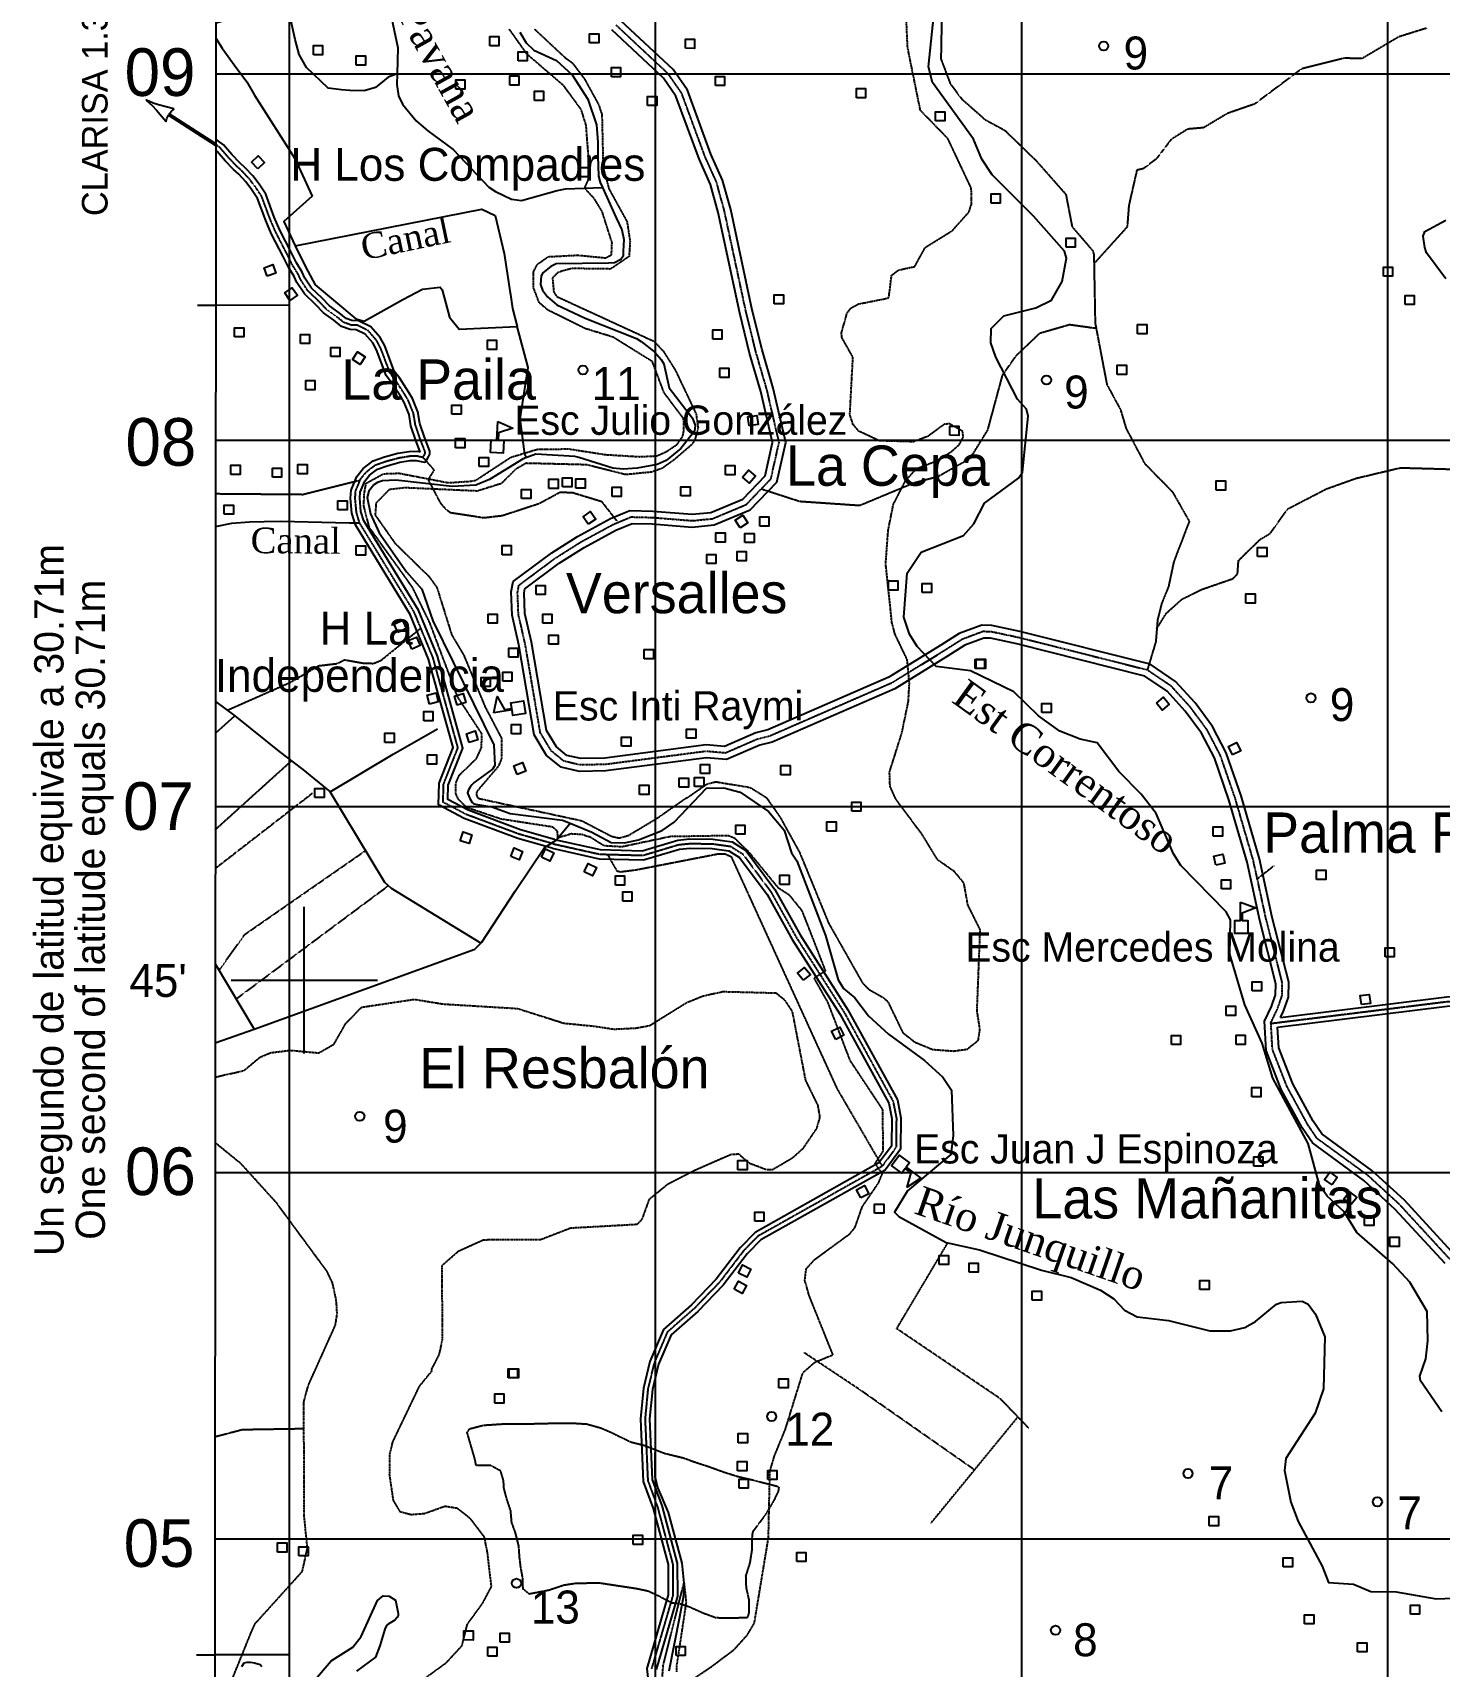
# Model space of a CAD drawing. Extents: x 638173 to 667318, y 9795622 to 9816401.
# Drawn here: x 638299 to 642141, y 9804652 to 9809113 of the extents above; entities that cross this region are included whole.
import ezdxf

# ---------------------------------------------------------------- set-up
doc = ezdxf.new("R2010")
doc.units = 0
doc.header["$MEASUREMENT"] = 0
doc.linetypes.add('DASHED', pattern=[0.75, 0.5, -0.25])
doc.linetypes.add('HIDDEN', pattern=[0.375, 0.25, -0.125])
for name, color, linetype in [('CAMINO2', 7, 'CONTINUOUS'), ('CAMINO4', 7, 'CONTINUOUS'), ('CAMINO6Y7', 7, 'CONTINUOUS'), ('CAUCECANALIZADO', 7, 'CONTINUOUS'), ('CUADRICULAUTM', 7, 'CONTINUOUS'), ('CURVASUPLEMENTAR', 7, 'CONTINUOUS'), ('EDIFICACION', 7, 'CONTINUOUS'), ('INFORMACIONMARGI', 7, 'CONTINUOUS'), ('NOMBRESPOBLADOS', 7, 'CONTINUOUS'), ('NOMBRESPROPIOS', 7, 'CONTINUOUS'), ('PANTANOINUNDACIO', 7, 'CONTINUOUS'), ('PARALELACAMINO', 7, 'CONTINUOUS'), ('PROYECCION', 7, 'CONTINUOUS'), ('PUENTE', 7, 'CONTINUOUS'), ('PUNTOALTURA', 7, 'CONTINUOUS'), ('RIOINTERMITENTE', 7, 'CONTINUOUS'), ('RIOPERENNE', 7, 'CONTINUOUS'), ('TEXTOAZUL', 7, 'CONTINUOUS'), ('VALORCUADRICULAR', 7, 'CONTINUOUS'), ('VALORGEOGRAFICO', 7, 'CONTINUOUS')]:
    doc.layers.add(name, color=color, linetype=linetype)
doc.styles.add('cotas', font='SWITZN.TTF')
doc.styles.add('escuelas', font='SWZCONLN.TTF')
doc.styles.add('marginal', font='UNVR57W.TTF')
doc.styles.add('poblados', font='SWZCONDN.TTF')
doc.styles.add('rios', font='TIMESI_0.TTF')

# ---------------------------------------------------------------- blocks, each defined once
blk = doc.blocks.new('DESVIA')
at = {"layer": 'INFORMACIONMARGI', "color": 7, "linetype": 'Continuous'}
blk.add_lwpolyline([(202.16, 3.49), (185.9, 7.39), (147.68, 19.11), (146.85, 19.12), (146.96, 18.1), (149.36, 11.75), (149.85, 9.42), (150.15, 6.9), (150.53, 1.31), (-0.62, 1.3), (-0.61, -2.71), (150.58, -2.7), (150.4, -6.92), (149.98, -11.09), (149.1, -14.21), (146.85, -20.1), (146.86, -20.87), (147.8, -20.89), (188.55, -8.04), (203.45, -4.27), (223.03, -0.96), (223.77, -0.5), (223.03, 0.07), (202.16, 3.49)], close=True, dxfattribs=at)
blk = doc.blocks.new('COTA')
at = {"layer": 'PUNTOALTURA', "color": 1, "linetype": 'Continuous'}
blk.add_circle((0, 0), 12.5, dxfattribs=at)
blk = doc.blocks.new('CASA')
at = {"layer": 'EDIFICACION', "color": 4, "linetype": 'Continuous'}
blk.add_lwpolyline([(-12.57, -13.81), (-12.57, 11.18), (12.43, 11.18), (12.43, -13.82), (-12.57, -13.81)], close=True, dxfattribs=at)
blk = doc.blocks.new('ESCUEL')
at = {"layer": 'EDIFICACION', "color": 6, "linetype": 'Continuous'}
blk.add_lwpolyline([(-0.55, 67.48), (41.45, 51.74), (3.45, 37.48), (3.45, 17.27), (18.98, 17.27), (18.98, -17.74), (-16.02, -17.73), (-16.02, 17.27), (-0.55, 17.27), (-0.55, 67.48)], close=True, dxfattribs=at)

msp = doc.modelspace()

# ---------------------------------------------------------------- linework, layer by layer
at = {"layer": 'CAMINO2', "color": 2, "linetype": 'DASHED'}
msp.add_lwpolyline([(642170.24, 9805762.64), (642032.88, 9805911.93), (641945.54, 9805992.3), (641806.66, 9806093.11), (641781.26, 9806130.99), (641724.76, 9806234.68), (641684.78, 9806336.93), (641680.93, 9806407.38), (641680.81, 9806409.6), (641698.75, 9806447.08), (641710.94, 9806482.45), (641711.77, 9806517.81), (641667.5, 9806692.74), (641643.7, 9806801.71), (641632.69, 9806852.14), (641582.79, 9807023.34), (641542.7, 9807139.22), (641506.36, 9807209.07), (641460.38, 9807271.23), (641408.73, 9807328.03), (641343.73, 9807371.74), (641342.92, 9807371.94), (640990.58, 9807460.86), (640916.36, 9807476.74), (640893.97, 9807477.21), (640837.21, 9807455.92), (640788.45, 9807424.98), (640769.18, 9807413.13), (640724.18, 9807385.46), (640645.08, 9807336.81), (640312.64, 9807192.09), (640279.13, 9807183.78), (640190.89, 9807145.52), (640138.27, 9807150.24), (639862.93, 9807114.3), (639794.07, 9807113.15), (639749.88, 9807123.16), (639715.6, 9807150.9), (639685.19, 9807201.1), (639643.66, 9807444.78), (639625.43, 9807524.18), (639623.08, 9807584.79), (639626.87, 9807604.17), (639726.5, 9807678.15), (639795.91, 9807721.97), (639884.26, 9807769.98), (639896.96, 9807775.3), (639932.88, 9807790.36), (639991.6, 9807788.88), (640100.11, 9807780.15), (640155.61, 9807785.57), (640248.09, 9807824.53), (640288.94, 9807867.1), (640314.98, 9807894.24), (640337.42, 9807993.92), (640304.12, 9808137.54), (640273.77, 9808241.79), (640246.96, 9808350.65), (640188.11, 9808625.33), (640166.63, 9808704.34), (640135, 9808774.54), (640071.2, 9808947.58), (640034.53, 9809000.23), (639892.64, 9809132.77)], dxfattribs=at)
at = {"layer": 'CAMINO4', "color": 2, "linetype": 'HIDDEN'}
for points in [[(639364.21, 9807953.5), (639366.29, 9807955.69), (639367.9, 9807958.34), (639369.31, 9807961.08), (639370.54, 9807964.17), (639370.61, 9807967.58), (639369.59, 9807971.33), (639357.01, 9808003.51), (639343.96, 9808042.02), (639338.69, 9808073.66), (639324.72, 9808107.98), (639315.42, 9808123.98), (639290.07, 9808163.17), (639275.19, 9808182.41), (639248.74, 9808252.14), (639237.63, 9808272.75), (639214.36, 9808299.53), (639185.05, 9808313.83), (639168.18, 9808314.3), (639148.51, 9808321.39), (639128.58, 9808337.49), (639100.83, 9808357.53), (639080.12, 9808379.31), (639050.46, 9808407.4), (639031.4, 9808436.7), (639024.03, 9808452.59), (639008.23, 9808478.31), (638993.79, 9808507.52), (638962.5, 9808567.94), (638946.96, 9808604.09), (638923.9, 9808666.02), (638906.74, 9808692.06), (638890.29, 9808713.3), (638870.13, 9808735.13), (638855.72, 9808748.04), (638833.65, 9808771.54), (638811.49, 9808797.33), (638798.74, 9808807.82)], [(639720.66, 9806897.7), (639627.26, 9806923.96), (639482.57, 9806977.89), (639419.71, 9807011.34), (639420.98, 9807060.83), (639460.27, 9807159.9), (639392.04, 9807406.13), (639358.82, 9807486.64), (639341.01, 9807529.81), (639191.53, 9807774.2), (639183.04, 9807802.68), (639179.55, 9807841.55), (639180.62, 9807860.54), (639193.28, 9807891.12), (639194.63, 9807894.39), (639209.95, 9807913.32), (639234.54, 9807932.27), (639263.12, 9807942.15), (639298.77, 9807951.84), (639328.07, 9807956.68), (639338.31, 9807957.28), (639347.5, 9807957.18), (639350.27, 9807956.84), (639364.21, 9807953.5)], [(639720.66, 9806897.7), (639847.46, 9806869.47), (639868.45, 9806868.91), (639965.38, 9806866.32), (640062.79, 9806895.5), (640093.73, 9806898.52), (640155.63, 9806897.76), (640204.69, 9806890.97), (640238.18, 9806869.86), (640314.98, 9806766.58), (640383.75, 9806643.07), (640514.51, 9806438.28), (640648.7, 9806194.29), (640657.66, 9806148.68), (640656.71, 9806068.25), (640618.77, 9806017.26), (640618.25, 9806016.57), (640279.5, 9805826.26), (640240.4, 9805786.45), (640174.84, 9805700.48), (640106.46, 9805629.68), (640031.91, 9805564.4), (639996.18, 9805480.36)], [(641680.93, 9806407.38), (642161.6, 9806467.04), (642225.26, 9806468.01), (642518.05, 9806373.92), (642571.43, 9806365.82), (642629.6, 9806392.54), (642661.88, 9806426.54), (642709.35, 9806451.99), (642847.49, 9806492.59), (642862.42, 9806507.92), (642873.4, 9806519.19), (642891.98, 9806550.76), (642915.54, 9806567.76), (642957.19, 9806560.9), (642961.52, 9806560.18), (642981.07, 9806556.96)], [(639996.18, 9805480.36), (639978.99, 9805409.57), (639971.2, 9805327.51), (639974.51, 9805253.05), (639978.7, 9805158.93), (640005.23, 9805086.86), (640046.73, 9804931.05), (640047.13, 9804845.27), (640041.45, 9804825.81), (639988.49, 9804644.29)]]:
    msp.add_lwpolyline(points, dxfattribs=at)
at = {"layer": 'CAMINO6Y7', "color": 2, "linetype": 'HIDDEN'}
for p, q in [((638797.67, 9806936.71), (639006.49, 9807125.33)), ((639064.22, 9807036.72), (638797.6, 9806830.33)), ((641689.01, 9806837.64), (641643.7, 9806801.71)), ((638854.21, 9806474.08), (639270.3, 9806783.51)), ((640658.66, 9805573.73), (640797.59, 9805807.38)), ((640871.15, 9805188.02), (640989.68, 9805332.69)), ((641019.21, 9805302.04), (640989.68, 9805332.69)), ((640752.28, 9805042.94), (640871.15, 9805188.02))]:
    msp.add_line(p, q, dxfattribs=at)
for points in [[(640976.32, 9809992.22), (640985.14, 9809944.4), (640978.93, 9809850.43), (640905.02, 9809692.45), (640840.29, 9809589.57), (640763.82, 9809485.23), (640753.56, 9809408.58), (640782.92, 9809240.07), (640779.28, 9809041.01), (640804.81, 9808973.41), (640835.63, 9808932.13), (640899.46, 9808875.63), (640953.82, 9808846.03), (641039.79, 9808762.78), (641120.58, 9808671.09), (641137.58, 9808583), (641193.93, 9808517.3), (641197.08, 9808506.76), (641197.54, 9808482.05)], [(642105.14, 9809124.71), (642029.32, 9809101.03), (641929.95, 9809042.13), (641881.11, 9809042.85), (641765.22, 9809014.29), (641636.23, 9808917.92), (641561.97, 9808892.09), (641496.92, 9808853.17), (641453.32, 9808849.36), (641408.04, 9808820.93), (641367.1, 9808767.53), (641331.78, 9808741.09), (641314.47, 9808737.36), (641292.62, 9808641.23), (641288.04, 9808582.27), (641197.54, 9808482.05)], [(641197.54, 9808482.05), (641200.55, 9808319.83), (641203.24, 9808305.74)], [(640947.89, 9808177.54), (640985.19, 9808231.06), (641050.04, 9808292.61), (641130.78, 9808315.82), (641203.24, 9808305.74)], [(641203.24, 9808305.74), (641232.53, 9808152.06), (641269.87, 9808082.84), (641285, 9808032.09), (641335.4, 9807936.69), (641411.62, 9807858.91), (641457.57, 9807778.24), (641415.35, 9807668.08), (641400.95, 9807600.3), (641381.94, 9807553.28), (641370.97, 9807509.6), (641369.06, 9807485.66)], [(640288.94, 9807867.1), (640393.24, 9807833.19), (640557.61, 9807822.02), (640704.55, 9807883.3), (640771.81, 9807901.2), (640848.56, 9807944.33), (640866.94, 9807962.33), (640907.49, 9808027.94), (640947.89, 9808177.54)], [(639364.21, 9807953.5), (639394.96, 9807918.28), (639378.48, 9807892.28), (639412.29, 9807828.09), (639425.75, 9807812.65), (639439.59, 9807802.42), (639530.91, 9807788.34), (639581.23, 9807794.23), (639682.15, 9807827.27), (639739.51, 9807858.29), (639773.88, 9807856.83), (639852.1, 9807833.05), (639896.96, 9807775.3)], [(641369.06, 9807485.66), (641395.34, 9807527.74), (641438.46, 9807566.14), (641490.81, 9807592.1), (641576.7, 9807621.83), (641589.56, 9807634.62), (641592.21, 9807671.23), (641650.97, 9807728.83), (641679.2, 9807745.73), (641726.35, 9807812.09), (641831.61, 9807866.76), (641913.43, 9807895.96), (642034.68, 9807924.69), (642198.33, 9807920.1), (642236.51, 9807898.09), (642275.27, 9807850.74), (642308.58, 9807770.91), (642308.38, 9807740.4), (642318.06, 9807715.46), (642353.86, 9807643.19), (642399.37, 9807576.01), (642417.59, 9807558.4), (642444.87, 9807537.4), (642477.68, 9807503.37)], [(638798.28, 9807853.97), (639037.45, 9807852.02), (639193.28, 9807891.12)], [(638830.04, 9807262.61), (639001.93, 9807338.45), (639079.18, 9807384.01), (639130.48, 9807390.03), (639150.57, 9807400.35), (639202.14, 9807390.96), (639229.83, 9807390.49), (639249.74, 9807398.45), (639358.82, 9807486.64)], [(641369.06, 9807485.66), (641366.21, 9807449.83), (641342.92, 9807371.94)], [(638807.77, 9806552.22), (638878.09, 9806650.4), (639208.02, 9806879.49)], [(639868.45, 9806868.91), (639894.06, 9806823.68), (639904.28, 9806821.53), (639946.55, 9806826.81), (640171.07, 9806870.5), (640188.84, 9806870.59), (640206.06, 9806863.16), (640495.03, 9806229.92), (640618.77, 9806017.26)], [(640989.68, 9805332.69), (640941.93, 9805382.26), (640658.66, 9805573.73)], [(640871.15, 9805188.02), (640556.13, 9805408.19), (640404.62, 9805508.91)], [(638796.56, 9805279.01), (638871.73, 9805298.43), (639039.56, 9805301.12)], [(640041.45, 9804825.81), (640008.39, 9804843.53), (639979.35, 9804856.82), (639947.4, 9804863.54), (639846.15, 9804878.78), (639783.79, 9804878), (639749.92, 9804873.09), (639708.08, 9804859.14), (639654.92, 9804848.91), (639638.32, 9804862.74), (639637.1, 9804879.11), (639637.03, 9804893.35), (639631.99, 9804921.48), (639628.59, 9804948.97), (639626.48, 9804979.57), (639617.14, 9805016.85), (639607.02, 9805044.96), (639604.25, 9805077.04), (639593.12, 9805110.71), (639585.45, 9805139.33), (639584.88, 9805157.99), (639577.05, 9805184.96), (639549.32, 9805200.06), (639510.03, 9805200.36), (639506.34, 9805218.35), (639485.37, 9805290.29), (639491.71, 9805300.14), (639529.15, 9805310.14), (639582.67, 9805313.66), (639680.72, 9805314.45), (639722.14, 9805315.79), (639771.25, 9805316.01), (639812.51, 9805313.42), (639851.03, 9805302.64), (639880.23, 9805289.84), (639932.58, 9805264.22), (639969.29, 9805255.07), (639974.51, 9805253.05), (640026.53, 9805232.91), (640076.03, 9805221.03), (640106.86, 9805209.71), (640144.73, 9805197.45), (640187.7, 9805181.94), (640224.26, 9805170.32), (640268.18, 9805160.05), (640332.11, 9805143.73), (640336.49, 9805139.98), (640334.84, 9805129.64), (640322.96, 9805104.49), (640299.08, 9805064.27), (640266.07, 9805020.51), (640263.48, 9805010.4), (640262.54, 9804967.51), (640257.29, 9804934.09), (640245.99, 9804898.51), (640247.12, 9804866.92), (640254.48, 9804834.05), (640254.81, 9804798.19), (640250.46, 9804784.42), (640226.23, 9804783.66), (640165.34, 9804783.7), (640129.91, 9804796.63), (640090.87, 9804814.13), (640066.11, 9804822.19), (640043.51, 9804824.71), (640041.45, 9804825.81)]]:
    msp.add_lwpolyline(points, dxfattribs=at)
at = {"layer": 'CAUCECANALIZADO', "color": 132, "linetype": 'Continuous'}
for p, q in [((638797.9, 9807286.56), (638850.63, 9807247.36)), ((638797.85, 9807199.57), (638850.81, 9807247.52)), ((638797.42, 9806569.64), (638903.36, 9806391.81)), ((638797.28, 9806354.33), (638903.36, 9806391.81))]:
    msp.add_line(p, q, dxfattribs=at)
for points in [[(639294.3, 9809000.63), (639269.73, 9808991.02), (639235.18, 9808963.25), (639204.25, 9808954.06), (639165.15, 9808954.83), (639142.15, 9808956.78), (639105.6, 9808961.54), (639046.34, 9809017.33), (639026.05, 9809053.53), (639015.6, 9809093.97), (639004.21, 9809143.1), (638990.54, 9809192.85), (638799.15, 9809138.54)], [(638799.12, 9809097.54), (638815.89, 9809070), (638848.54, 9809024.44), (638883.27, 9808978.02), (638904.49, 9808942.3), (639014.4, 9808768.83), (639062.32, 9808666.2), (638984.26, 9808597.29), (639015.49, 9808530.35)], [(639015.49, 9808530.35), (639525.33, 9808630.46), (639561.71, 9808613.7), (639586.81, 9808509.28), (639602.78, 9808402.66), (639603.46, 9808398.1), (639609.32, 9808359.14), (639622.19, 9808310.65)], [(639015.49, 9808530.35), (639019.17, 9808522.46), (639050.35, 9808461.34), (639070.62, 9808424.1), (639181.16, 9808331.4), (639204.36, 9808325.23), (639309.26, 9808384.29), (639363.77, 9808412.14), (639411.32, 9808417.46), (639416.96, 9808410.16), (639436.93, 9808335.42), (639463.42, 9808303.13), (639622.19, 9808310.65)], [(639647.13, 9807952.32), (639645.63, 9807956.29), (639642.71, 9807961.56), (639640.95, 9807975.02), (639629.88, 9808058.08), (639651.92, 9808198.58), (639622.19, 9808310.65)], [(638798.22, 9807764.58), (638842.27, 9807773.32), (638890.73, 9807776.83), (638930.52, 9807777.98), (638975.99, 9807778.98), (639163.45, 9807774.05), (639191.6, 9807773.95)], [(638850.63, 9807247.36), (638855.77, 9807243.54), (638972.29, 9807150.02), (639036.49, 9807100.65), (639111.06, 9807039.31), (639111.1, 9807039.33)], [(639111.1, 9807039.33), (639283.57, 9807142.09), (639404.19, 9807211.91)], [(639522.29, 9806626.43), (639278.96, 9806775.53), (639260.61, 9806792.44), (639111.1, 9807039.33)], [(639522.29, 9806626.43), (639525.33, 9806629.5), (639616.54, 9806768), (639696.51, 9806887.5), (639728.08, 9806907.55), (639766.57, 9806954)], [(638903.36, 9806391.81), (639506.45, 9806610.39), (639522.29, 9806626.43)]]:
    msp.add_lwpolyline(points, dxfattribs=at)
at = {"layer": 'CUADRICULAUTM', "color": 2, "linetype": 'Continuous'}
for points in [[(639000, 9796943.25), (639000, 9797000), (639000, 9798000), (639000, 9799000), (639000, 9800000), (639000, 9801000), (639000, 9802000), (639000, 9803000), (639000, 9804000), (639000, 9805000), (639000, 9806000), (639000, 9807000), (639000, 9808000), (639000, 9809000), (639000, 9810000), (639000, 9811000), (639000, 9812000), (639000, 9813000), (639000, 9814000), (639000, 9815369.88)], [(640000, 9796942.47), (640000, 9797000), (640000, 9798000), (640000, 9799000), (640000, 9800000), (640000, 9801000), (640000, 9802000), (640000, 9803000), (640000, 9804000), (640000, 9805000), (640000, 9806000), (640000, 9807000), (640000, 9808000), (640000, 9809000), (640000, 9810000), (640000, 9811000), (640000, 9812000), (640000, 9813000), (640000, 9814000), (640000, 9815369.17)], [(641000, 9796941.7), (641000, 9797000), (641000, 9798000), (641000, 9799000), (641000, 9800000), (641000, 9801000), (641000, 9802000), (641000, 9803000), (641000, 9804000), (641000, 9805000), (641000, 9806000), (641000, 9807000), (641000, 9808000), (641000, 9809000), (641000, 9810000), (641000, 9811000), (641000, 9812000), (641000, 9813000), (641000, 9814000), (641000, 9815368.47)], [(642000, 9796940.92), (642000, 9797000), (642000, 9798000), (642000, 9799000), (642000, 9800000), (642000, 9801000), (642000, 9802000), (642000, 9803000), (642000, 9804000), (642000, 9805000), (642000, 9806000), (642000, 9807000), (642000, 9808000), (642000, 9809000), (642000, 9810000), (642000, 9811000), (642000, 9812000), (642000, 9813000), (642000, 9814000), (642000, 9815367.76)], [(638799.05, 9809000), (639000, 9809000), (640000, 9809000), (641000, 9809000), (642000, 9809000), (643000, 9809000), (644000, 9809000), (645000, 9809000), (646000, 9809000), (647000, 9809000), (648000, 9809000), (649000, 9809000), (650000, 9809000), (651000, 9809000), (652000, 9809000), (653000, 9809000), (654000, 9809000), (655000, 9809000), (656000, 9809000)], [(638798.38, 9808000), (639000, 9808000), (640000, 9808000), (641000, 9808000), (642000, 9808000), (643000, 9808000), (644000, 9808000), (645000, 9808000), (646000, 9808000), (647000, 9808000), (648000, 9808000), (649000, 9808000), (650000, 9808000), (651000, 9808000), (652000, 9808000), (653000, 9808000), (654000, 9808000), (655000, 9808000), (656000, 9808000)], [(638798.38, 9807000), (639000, 9807000), (640000, 9807000), (641000, 9807000), (642000, 9807000), (643000, 9807000), (644000, 9807000), (645000, 9807000), (646000, 9807000), (647000, 9807000), (648000, 9807000), (649000, 9807000), (650000, 9807000), (651000, 9807000), (652000, 9807000), (653000, 9807000), (654000, 9807000), (655000, 9807000), (656000, 9807000)], [(638797.04, 9806000), (639000, 9806000), (640000, 9806000), (641000, 9806000), (642000, 9806000), (643000, 9806000), (644000, 9806000), (645000, 9806000), (646000, 9806000), (647000, 9806000), (648000, 9806000), (649000, 9806000), (650000, 9806000), (651000, 9806000), (652000, 9806000), (653000, 9806000), (654000, 9806000), (655000, 9806000), (656000, 9806000)], [(638796.37, 9805000), (639000, 9805000), (640000, 9805000), (641000, 9805000), (642000, 9805000), (643000, 9805000), (644000, 9805000), (645000, 9805000), (646000, 9805000), (647000, 9805000), (648000, 9805000), (649000, 9805000), (650000, 9805000), (651000, 9805000), (652000, 9805000), (653000, 9805000), (654000, 9805000), (655000, 9805000), (656000, 9805000)]]:
    msp.add_lwpolyline(points, dxfattribs=at)
at = {"layer": 'CURVASUPLEMENTAR', "color": 2, "linetype": 'DASHED'}
for points in [[(640707.86, 9808474.07), (640736.43, 9808526.21), (640810.64, 9808572.24), (640855.8, 9808623.02), (640862.84, 9808643.94), (640862.34, 9808687.77), (640798.39, 9808823.31), (640723.26, 9808900.73), (640688.38, 9809072.86), (640680.67, 9809248.07)], [(640312.26, 9805182.83), (640323.76, 9805223.88), (640354.53, 9805298.92), (640402.5, 9805453.65), (640435.28, 9805482.27), (640484.48, 9805502.61), (640419.98, 9805662.77), (640407.64, 9805705.71), (640411.63, 9805737.36), (640434.77, 9805762.85), (640529.81, 9805832.26), (640544.6, 9805849.87), (640564.4, 9805906.31), (640609.65, 9805972.91), (640619.14, 9805996.64), (640599.75, 9806025.07), (640621.76, 9806058.69), (640620.51, 9806171.89), (640531.53, 9806305.95), (640471.41, 9806463.44), (640433.05, 9806531.43), (640464.27, 9806551.33), (640400.59, 9806714.59), (640366.38, 9806756.82), (640336.41, 9806776.12), (640255.66, 9806874.35), (640216.44, 9806912.45), (640198.37, 9806919.79), (640040.33, 9806917.34), (639907.75, 9806889.23), (639858.95, 9806892.24), (639821.93, 9806915.54), (639798.5, 9806922.92), (639769.32, 9806924.66), (639733.15, 9806913.67), (639732.07, 9806931.95), (639719.1, 9806943.36), (639577.92, 9806965.16), (639484.41, 9806996.5), (639461.86, 9807018.51), (639454.52, 9807034.48), (639454.04, 9807063.24), (639463.92, 9807085.21), (639510.85, 9807130.65), (639524.36, 9807160.15), (639525.75, 9807197.79), (639459.59, 9807298.58), (639383.81, 9807500.2), (639336.55, 9807597.45), (639218.24, 9807761.69), (639203.21, 9807820.3), (639203.99, 9807851.89), (639209.31, 9807882.08), (639256.63, 9807908.23), (639299.27, 9807909.75), (639434, 9807883.84), (639494.51, 9807887.81), (639509.31, 9807890.82), (639604.54, 9807953.33), (639676.36, 9807975.01), (639763.36, 9807976.12), (639862.64, 9807960.63), (639955.54, 9807954.88), (640003.78, 9807957.17), (640030.41, 9807969.25), (640058.47, 9807988.08), (640073.74, 9808009.75), (640077.64, 9808027.16), (640076.58, 9808059.01), (640023.31, 9808129.12), (639991.35, 9808214.49), (639883.92, 9808281.22), (639807.57, 9808304.67), (639706, 9808355.12), (639682.21, 9808375.37), (639666.94, 9808415.29), (639666.85, 9808460.29), (639677.15, 9808480.19), (639706.71, 9808500.92), (639787.33, 9808505.18), (639863.68, 9808497.72), (639879.66, 9808506.25), (639881.08, 9808539.64), (639854.09, 9808624.07), (639833.14, 9808658.89), (639806.15, 9808688.19), (639818.22, 9808715.19), (639816.78, 9808774.16), (639810.41, 9808859.27), (639797.27, 9808901.91), (639749.33, 9808967.63), (639648.97, 9809053.81), (639600.67, 9809122.02)], [(639669.3, 9809122.55), (639752.52, 9809044.82), (639772.88, 9809029.79), (639805.29, 9808987.29), (639844.67, 9808915.68), (639853.33, 9808888.96), (639856.83, 9808743.34), (639873.06, 9808685.3), (639921.85, 9808596.78), (639930.22, 9808542.78), (639927.59, 9808501.6), (639877.08, 9808467.31), (639770.41, 9808468.71), (639734.23, 9808458.37), (639718.37, 9808443.23), (639721.81, 9808404.48), (639729.91, 9808392.39), (639995.25, 9808270.27), (640021.18, 9808242.91), (640053.5, 9808191.75)], [(640053.5, 9808191.75), (640110.44, 9808072.02), (640116, 9808034.4), (640107.66, 9808002.58), (640100.12, 9807988.99), (640050.01, 9807945.91), (640017.9, 9807923.06), (639989.57, 9807912.85), (639918.19, 9807905.75), (639812.67, 9807932.68), (639645.99, 9807936.77), (639618.42, 9807920.99), (639578.64, 9807881.35), (639512.94, 9807860.91), (639316.13, 9807869.81), (639272.72, 9807864.96), (639236.26, 9807828.01), (639234.05, 9807795.51), (639288.36, 9807718.28), (639381.52, 9807627.18), (639402.67, 9807597.65), (639443.09, 9807468.19), (639476.05, 9807412.77), (639534.04, 9807272.1), (639579.02, 9807186.04), (639579.06, 9807130.33), (639570.84, 9807109.78), (639513.22, 9807042.39), (639510.94, 9807037.05), (639510.91, 9807030.12), (639512.94, 9807024.93), (639517.25, 9807021.63), (639798.21, 9806960.88), (639878.89, 9806918.76), (639900.16, 9806913.76), (639926.5, 9806921.02), (640005.34, 9806968.47), (640083.83, 9807023.13), (640088.95, 9807025.3), (640139.77, 9807060.63), (640164.3, 9807067.21), (640258.36, 9807051.79), (640302.41, 9807024.16), (640339.67, 9806971.15), (640393.27, 9806874.13), (640472.41, 9806681.37), (640564.74, 9806518.44), (640582.4, 9806500.12), (640620.63, 9806478.72), (640634.1, 9806467.26), (640675.35, 9806381.63), (640708.57, 9806356.16), (640756.73, 9806336.11), (640813.45, 9806331.9), (640851.12, 9806337.01), (640881.36, 9806361.16), (640885.94, 9806390.75), (640878.13, 9806441.81), (640886.7, 9806663.1), (640853.05, 9806730.64), (640842.23, 9806790.23), (640816.65, 9806821.49), (640770.47, 9806853.83), (640727.32, 9806924.4), (640656.17, 9807019.46), (640640.46, 9807054.63), (640639.11, 9807093.89), (640673.04, 9807201.62), (640690.52, 9807286.66), (640693.26, 9807336.53), (640687.3, 9807400.59), (640654.06, 9807469.92), (640645.71, 9807500.57), (640628.55, 9807662.31), (640635.51, 9807754.95), (640649.48, 9807824.59), (640682.46, 9807888.96), (640711.98, 9807921.9), (640764.86, 9807942.49), (640807.01, 9807968.09), (640828.99, 9807987.12), (640840.31, 9808008.4), (640838.81, 9808024.03), (640803.49, 9808044.36), (640789.18, 9808043.79), (640743.73, 9808010.33), (640704.82, 9807995.52), (640611.5, 9807998.17), (640555.07, 9808024.39), (640539.17, 9808043.15), (640530.63, 9808070.05), (640539.06, 9808226.47), (640509.22, 9808279.13), (640507.72, 9808292.34), (640522.82, 9808346.73), (640533.73, 9808360.81), (640553.92, 9808371.8), (640636.99, 9808388.43), (640644.63, 9808449.89), (640663.58, 9808464.61), (640707.86, 9808474.07)], [(638797.21, 9806260.87), (638875.62, 9806278.46), (638919.65, 9806315.1), (638948.45, 9806327.35), (639002.58, 9806333.97), (639080.23, 9806326.76), (639121.67, 9806350.82), (639153.83, 9806407.19), (639197.18, 9806451.66), (639341.28, 9806473.14), (639419.85, 9806460.35), (639623.01, 9806448.08), (639749.21, 9806408.11), (639832.13, 9806399.91), (639886.71, 9806391.73), (639945.66, 9806394.68), (639983.71, 9806401.45), (640047.09, 9806440.79), (640085.55, 9806464.66), (640130.4, 9806482.71), (640184, 9806494.34), (640328.93, 9806490.55), (640351.95, 9806471.87), (640372.97, 9806439.92), (640409.21, 9806252.12), (640442.68, 9806183.93), (640448.2, 9806151.41), (640439.74, 9806120.67), (640401.27, 9806064.27), (640372.94, 9806038.92), (640319.1, 9806007.48), (640303.02, 9806007.45), (640256.74, 9806024.85), (640226.93, 9806050.22), (640205.12, 9806048.73), (640105.94, 9806005.23), (640032.56, 9805967.54), (639981.98, 9805926.19), (639961.95, 9805871.12), (639948.75, 9805858.02), (639767.72, 9805848.07), (639686.59, 9805816.59), (639530.17, 9805815.84), (639460.9, 9805784.51), (639415.94, 9805745.35), (639417.36, 9805543.92), (639408.06, 9805502.44), (639388.01, 9805463.53), (639387.57, 9805457.08), (639353.94, 9805415.79), (639281.28, 9805264.32), (639273.49, 9805231.94), (639272.74, 9805174.97), (639283.2, 9805104.61), (639301.47, 9805074.78), (639332.12, 9805066.34), (639369.11, 9805069.28), (639424.58, 9805089.22), (639457.94, 9805084.05), (639492.6, 9805056.69), (639531.33, 9805005.51), (639539.98, 9804962.22), (639550.83, 9804869.15), (639525.97, 9804822.4), (639484.95, 9804766.24), (639470.45, 9804707.57), (639426.78, 9804660.08), (639364.26, 9804614.64)], [(638796.03, 9804501.64), (638810.64, 9804482.07), (638815.2, 9804480.71), (638820.13, 9804481.69), (638824.05, 9804485.93), (638825.9, 9804492.52), (638839.52, 9804606.26), (638894.88, 9804742.86), (638906.21, 9804768.36), (639035.08, 9804910.75), (639049.1, 9804974.31), (639040.42, 9805060.4), (639039.3, 9805373.24), (639051.39, 9805418.64), (639125.47, 9805583.33), (639130.23, 9805613.64), (639128.69, 9805640.81), (639126.49, 9805658.73), (639117.25, 9805699.43), (639103, 9805729.56), (638964.92, 9805917.01), (638868.07, 9806023.87), (638797.09, 9806081.45)], [(640108.36, 9804621.14), (640155.49, 9804652.89), (640215.11, 9804698.11), (640250.7, 9804737.56), (640269.93, 9804770.27), (640308.37, 9805002.6), (640312.26, 9805182.83)], [(640014.11, 9804551.87), (640020.84, 9804654.82), (640077.59, 9804878.98), (640083.36, 9804826.07), (640057.39, 9804654.82), (640057.39, 9804636.54)]]:
    msp.add_lwpolyline(points, dxfattribs=at)
at = {"layer": 'PANTANOINUNDACIO', "color": 2, "linetype": 'Continuous'}
for points in [[(639065.19, 9804610.15), (639113.71, 9804666.85), (639172.63, 9804703.8), (639196.07, 9804733.54), (639240.79, 9804831.32), (639256.12, 9804844.16), (639272.62, 9804842.92), (639289.93, 9804832.34), (639296.95, 9804796.41), (639296.67, 9804790.97), (639294.6, 9804785.22), (639288.01, 9804777.5), (639269.74, 9804766.96), (639265.89, 9804763.88), (639262.5, 9804757.7), (639260.74, 9804753.43), (639246.77, 9804708.08), (639234.64, 9804677.08), (639183.26, 9804638.21)], [(638870.27, 9804651.24), (638876.71, 9804661.36), (638884.21, 9804663.32), (638893.27, 9804663.2), (638904.76, 9804660.9), (638920.4, 9804656.3), (638924.38, 9804651.06)]]:
    msp.add_lwpolyline(points, dxfattribs=at)
at = {"layer": 'PARALELACAMINO', "color": 7, "linetype": 'Continuous'}
for points in [[(641706.71, 9806423.17), (641714.97, 9806440.43), (641728.37, 9806479.32), (641729.32, 9806519.79), (641684.54, 9806696.75), (641649.66, 9806856.46), (641599.47, 9807028.65), (641558.82, 9807146.16), (641521.25, 9807218.37), (641473.92, 9807282.35), (641420.25, 9807341.37), (641350.97, 9807387.96), (640994.55, 9807477.91), (640918.39, 9807494.2), (640890.97, 9807494.78), (640829.37, 9807471.67), (640779.18, 9807439.82), (640636.96, 9807352.36), (640307, 9807208.72), (640273.5, 9807200.42), (640188.02, 9807163.35), (640137.91, 9807167.84), (639861.65, 9807131.78), (639795.88, 9807130.68), (639757.72, 9807139.33), (639728.98, 9807162.58), (639701.88, 9807207.32), (639660.83, 9807448.21), (639642.85, 9807526.5), (639640.65, 9807583.43), (639642.74, 9807594.16), (639736.4, 9807663.71), (639804.77, 9807706.87), (639891.84, 9807754.18), (639936.19, 9807772.77), (639990.68, 9807771.4), (640100.26, 9807762.58), (640159.96, 9807768.41), (640258.21, 9807809.81), (640330.98, 9807885.64), (640355.37, 9807993.98), (640321.06, 9808141.97), (640290.67, 9808246.33), (640264.02, 9808354.58), (640205.12, 9808629.46), (640183.15, 9808710.27), (640151.21, 9808781.17), (640086.84, 9808955.74), (640047.83, 9809011.75), (639905.13, 9809145.05)], [(642156.72, 9805751.49), (642020.49, 9805899.55), (641934.44, 9805978.73), (641793.86, 9806080.78), (641766.28, 9806121.91), (641708.86, 9806227.28), (641667.46, 9806333.17), (641663.09, 9806413.12), (641682.53, 9806453.73), (641693.51, 9806485.58), (641694.22, 9806515.83), (641650.46, 9806688.73), (641615.72, 9806847.82), (641566.11, 9807018.03), (641526.58, 9807132.28), (641491.47, 9807199.77), (641446.84, 9807260.11), (641397.21, 9807314.69), (641336.49, 9807355.52), (640986.61, 9807443.81), (640914.33, 9807459.28), (640896.97, 9807459.64), (640845.05, 9807440.17), (640797.72, 9807410.14), (640653.2, 9807321.26), (640318.28, 9807175.46), (640284.76, 9807167.14), (640193.76, 9807127.69), (640138.63, 9807132.64), (639864.21, 9807096.82), (639792.26, 9807095.62), (639742.04, 9807106.99), (639702.22, 9807139.22), (639668.5, 9807194.88), (639626.49, 9807441.35), (639608.01, 9807521.86), (639605.51, 9807586.15), (639611, 9807614.18), (639716.6, 9807692.59), (639787.05, 9807737.07), (639876.68, 9807785.78), (639929.57, 9807807.95), (639992.52, 9807806.36), (640099.96, 9807797.72), (640151.26, 9807802.73), (640237.97, 9807839.25), (640298.98, 9807902.84), (640319.47, 9807993.86), (640287.18, 9808133.11), (640256.87, 9808237.25), (640229.9, 9808346.72), (640171.1, 9808621.2), (640150.11, 9808698.41), (640118.79, 9808767.91), (640055.56, 9808939.42), (640021.23, 9808988.71), (639880.15, 9809120.49)], [(639368.4, 9807939.78), (639369.59, 9807940.32), (639376.28, 9807948.05), (639380.7, 9807955.9), (639382.99, 9807961.65), (639383.45, 9807965.41), (639383.16, 9807969.73), (639368.78, 9808007.73), (639356.12, 9808045.07), (639350.79, 9808077.09), (639335.97, 9808113.5), (639326.08, 9808130.52), (639300.28, 9808170.4), (639286.22, 9808188.58), (639260.13, 9808257.34), (639247.98, 9808279.9), (639222.13, 9808309.65), (639188.1, 9808326.25), (639170.53, 9808326.74), (639154.73, 9808332.44), (639136.17, 9808347.43), (639109.09, 9808366.98), (639088.95, 9808388.16), (639060.13, 9808415.46), (639042.36, 9808442.77), (639035.06, 9808458.51), (639019.18, 9808484.36), (639004.94, 9808513.16), (638973.81, 9808573.29), (638958.56, 9808608.75), (638935.12, 9808671.71), (638916.91, 9808699.34), (638899.84, 9808721.38), (638878.91, 9808744.05), (638864.46, 9808756.99), (638842.95, 9808779.9), (638820.04, 9808806.55), (638806.59, 9808816.46), (638798.93, 9808821.87)], [(639357.13, 9807967.86), (639345.24, 9807999.29), (639331.8, 9808038.97), (639326.59, 9808070.23), (639313.47, 9808102.46), (639304.76, 9808117.44), (639279.86, 9808155.94), (639264.16, 9808176.24), (639237.35, 9808246.94), (639227.28, 9808265.6), (639206.59, 9808289.41), (639182, 9808301.41), (639165.83, 9808301.86), (639142.29, 9808310.34), (639120.99, 9808327.55), (639092.57, 9808348.08), (639071.29, 9808370.46), (639040.79, 9808399.34), (639020.44, 9808430.63), (639013, 9808446.67), (638997.28, 9808472.26), (638982.64, 9808501.88), (638951.19, 9808562.59), (638935.36, 9808599.43), (638912.68, 9808660.33), (638896.57, 9808684.78), (638880.74, 9808705.22), (638861.35, 9808726.21), (638846.98, 9808739.09), (638824.35, 9808763.18), (638802.94, 9808788.11), (638798.91, 9808791.07)], [(639717.67, 9806885.56), (639623.38, 9806912.07), (639477.43, 9806966.47), (639407.02, 9807003.94), (639408.54, 9807063.37), (639447.1, 9807160.61), (639380.2, 9807402.06), (639329.83, 9807524.13), (639180.02, 9807769.07), (639170.7, 9807800.31), (639167.02, 9807841.34), (639168.26, 9807863.36), (639183.77, 9807900.84), (639201.16, 9807922.32), (639228.53, 9807943.42), (639259.43, 9807954.1), (639296.11, 9807964.07), (639326.88, 9807969.15), (639348.7, 9807969.72), (639357.13, 9807967.86)], [(639723.6, 9806909.85), (639631.14, 9806935.85), (639487.71, 9806989.31), (639432.4, 9807018.74), (639433.42, 9807058.29), (639473.44, 9807159.19), (639403.88, 9807410.2), (639352.19, 9807535.49), (639203.04, 9807779.33), (639195.38, 9807805.05), (639192.08, 9807841.76), (639192.98, 9807857.72), (639205.49, 9807887.94), (639218.74, 9807904.32), (639240.55, 9807921.12), (639266.81, 9807930.2), (639301.43, 9807939.61), (639329.26, 9807944.21), (639346.3, 9807944.64), (639368.4, 9807939.78)], [(639723.38, 9806909.91), (639723.65, 9806909.84), (639724.04, 9806909.75)], [(639723.38, 9806909.91), (639723.65, 9806909.84), (639724.04, 9806909.75)], [(639723.6, 9806909.85), (639849, 9806881.93), (639963.71, 9806878.87), (640060.37, 9806907.82), (640093.2, 9806911.03), (640156.57, 9806910.25), (640209.07, 9806902.98), (640246.82, 9806879.19), (640325.5, 9806773.38), (640394.49, 9806649.48), (640525.27, 9806444.66), (640660.59, 9806198.61), (640670.17, 9806149.82), (640669.16, 9806064.04), (640626.69, 9806006.97), (640287.17, 9805816.23), (640249.87, 9805778.25), (640184.34, 9805692.32), (640115.09, 9805620.62), (640042.3, 9805556.88), (640008.1, 9805476.45)], [(639717.67, 9806885.56), (639845.92, 9806857.01), (639967.05, 9806853.77), (640065.21, 9806883.18), (640094.26, 9806886.01), (640154.69, 9806885.27), (640200.31, 9806878.96), (640229.54, 9806860.53), (640304.46, 9806759.78), (640373.01, 9806636.66), (640503.75, 9806431.9), (640636.81, 9806189.97), (640645.15, 9806147.54), (640644.26, 9806072.46), (640609.81, 9806026.17), (640271.83, 9805836.29), (640230.93, 9805794.65), (640165.34, 9805708.64), (640097.83, 9805638.74), (640021.52, 9805571.92), (639984.26, 9805484.27)], [(641699.02, 9806397.03), (642162.47, 9806454.55), (642223.39, 9806455.48), (642515.18, 9806361.71), (642573.25, 9806352.9), (642637.01, 9806382.19), (642669.56, 9806416.47), (642714.12, 9806440.36), (642854.16, 9806481.52), (642883.41, 9806511.55), (642901.43, 9806542.17), (642918.59, 9806554.59), (642959.08, 9806547.92)], [(641706.71, 9806423.17), (642160.73, 9806479.53), (642227.13, 9806480.54), (642520.92, 9806386.13), (642569.61, 9806378.74), (642622.19, 9806402.89), (642654.2, 9806436.61), (642704.58, 9806463.62), (642840.82, 9806503.66), (642863.39, 9806526.83), (642882.53, 9806559.35), (642912.37, 9806580.95), (642967.9, 9806571.8)], [(642366.93, 9805473.63), (642357.49, 9805525.97), (642298.91, 9805623.74), (642251.78, 9805681.54), (642183.76, 9805773.79), (642045.27, 9805924.31), (641956.64, 9806005.87), (641819.46, 9806105.44), (641796.24, 9806140.07), (641740.66, 9806242.08), (641702.1, 9806340.69), (641699.02, 9806397.03)], [(639984.26, 9805484.27), (639966.63, 9805411.65), (639958.67, 9805327.82), (639966.3, 9805156.43), (639993.3, 9805083.08), (640034.24, 9804929.39), (640034.62, 9804847.03), (639975.78, 9804645.37), (639992.37, 9804500.44), (640098.65, 9804371.64), (640185.17, 9804303.43), (640260.16, 9804302.18), (640334.86, 9804325.4), (640342.14, 9804328.73)], [(640008.1, 9805476.45), (639991.35, 9805407.49), (639983.73, 9805327.2), (639991.1, 9805161.43), (640017.16, 9805090.64), (640059.22, 9804932.71), (640059.64, 9804843.51), (640001.2, 9804643.21)], [(640008.48, 9805477.35), (640008.1, 9805476.45), (640007.85, 9805475.43)], [(640008.48, 9805477.35), (640008.1, 9805476.45), (640007.85, 9805475.43)]]:
    msp.add_lwpolyline(points, dxfattribs=at)
at = {"layer": 'PROYECCION', "color": 7, "linetype": 'Continuous'}
for p, q in [((638748.53, 9808368.32), (638798.53, 9808368.28)), ((638998.53, 9808368.13), (638798.53, 9808368.28)), ((639040.22, 9806325.49), (639040.48, 9806725.49)), ((638840.35, 9806525.62), (639240.35, 9806525.36)), ((638746.08, 9804683.07), (638796.08, 9804683.03)), ((638996.08, 9804682.88), (638796.08, 9804683.03))]:
    msp.add_line(p, q, dxfattribs=at)
msp.add_lwpolyline([(638790.96, 9796943.41), (666604.83, 9796921.85), (666619.7, 9815350.33), (638803.33, 9815370.02)], close=True, dxfattribs=at)
at = {"layer": 'PUENTE', "color": 6, "linetype": 'Continuous'}
msp.add_line((640769.18, 9807413.13), (640724.18, 9807385.46), dxfattribs=at)
at = {"layer": 'RIOINTERMITENTE', "color": 132, "linetype": 'Continuous'}
for points in [[(642158.56, 9808440.49), (642105.85, 9808511.28), (642100.9, 9808526.03), (642096.46, 9808557.02), (642100.99, 9808569.53), (642158.2, 9808601.04)], [(639998.72, 9805302.31), (639997.62, 9805170.92), (640005.07, 9805140.39), (640034.31, 9805071.4), (640071.82, 9804933.82), (640077.59, 9804878.98), (640077.58, 9804861.87), (640074.98, 9804839.33), (640065.73, 9804786.15), (640036.23, 9804638.46)]]:
    msp.add_lwpolyline(points, dxfattribs=at)
at = {"layer": 'RIOPERENNE', "color": 5, "linetype": 'Continuous'}
for points in [[(642147.24, 9805346.28), (642089.54, 9805430.97), (642087.52, 9805444.22), (642103.83, 9805491.28), (642109.65, 9805540.89), (642107.82, 9805620.7), (642059.91, 9805700.97), (642013.26, 9805750.65), (641915.68, 9805836.5), (641881.21, 9805892.49), (641834.23, 9805936.02), (641813.79, 9805965.48), (641782.4, 9806079.18), (641686.29, 9806257.67), (641656.67, 9806353.3), (641609.28, 9806457.87), (641568.69, 9806596.01), (641569.86, 9806689.96), (641558.3, 9806711.71), (641434.76, 9806838.55), (641414.23, 9806870.45), (641367.01, 9806980.86), (641326.6, 9807033.29), (641265.04, 9807095.4), (641206.04, 9807173.67), (641159.89, 9807183.41), (641104.51, 9807205.58), (641045.94, 9807247.15), (640978.31, 9807313.01), (640860.44, 9807370.04), (640765.97, 9807381.62), (640714.6, 9807436.63), (640693.78, 9807469.84), (640678.06, 9807517.03), (640687.27, 9807636.89), (640725.24, 9807694.26), (640841.43, 9807739.38), (640869.1, 9807771.06), (640898.62, 9807828.02), (640990.8, 9807896.53), (641002.3, 9807912.93), (641017.78, 9808065.73), (641013.28, 9808084.52), (640988.74, 9808112.32), (640929.77, 9808226.46), (640915.61, 9808265.66), (640916.72, 9808304.91), (640950.8, 9808339.5), (641038.43, 9808361.55), (641081.21, 9808382.1), (641110.71, 9808432.89), (641122.4, 9808496.52), (641117.27, 9808516.14), (641032.47, 9808611.86), (640919.73, 9808724.43), (640891.22, 9808767.27), (640868.08, 9808821.65), (640756.7, 9808976.87), (640745.22, 9809019.07), (640766.9, 9809230.3)], [(639271.88, 9809183.31), (639296.17, 9809071.6), (639294.3, 9809000.63), (639293.52, 9808971.19), (639298.16, 9808939.9), (639309.03, 9808917.39), (639345.85, 9808872.36), (639378.37, 9808844.77), (639446.8, 9808793.69), (639544.69, 9808690.74), (639562.71, 9808679.24), (639606.7, 9808657.75), (639633.96, 9808654.85), (639730.81, 9808681.83), (639754, 9808686.4), (639854.87, 9808689.51)], [(639629.48, 9809114.19), (639646.89, 9809085.1), (639667.54, 9809064.74), (639729.09, 9809036.72), (639771.81, 9808997.54), (639814.9, 9808930.75), (639838.92, 9808861.09), (639842.69, 9808814), (639841.99, 9808775.96), (639844.08, 9808721.11), (639848.3, 9808703.86), (639854.87, 9808689.51)], [(639854.87, 9808689.51), (639892.59, 9808607.14), (639907.49, 9808574.61), (639912.82, 9808547.52), (639911.51, 9808515.41), (639911.43, 9808502.39), (639904.68, 9808493.2), (639887.82, 9808484.34), (639871.49, 9808483.1), (639728.42, 9808481.11), (639713.54, 9808474.62), (639692.02, 9808457.26), (639687.75, 9808448.97), (639685.77, 9808425.32), (639691.52, 9808409.58), (639704.52, 9808391.3), (639730.32, 9808369.54), (639807.22, 9808333.13), (639948.23, 9808277.42), (639960.72, 9808269.09), (639997.74, 9808240.43), (640015.5, 9808220.18), (640022.21, 9808208.76), (640036.92, 9808142.93), (640100.98, 9808059.97), (640108.38, 9808039.96), (640106.32, 9808024.43), (640069.11, 9807976.94), (640028.58, 9807944.16), (640004.49, 9807933.72), (639949.44, 9807923.49), (639911.44, 9807920.58), (639883.05, 9807923.41), (639790.7, 9807952.55), (639779.34, 9807955.39), (639673.09, 9807961.44), (639638.01, 9807949.11), (639546.67, 9807892.83), (639509.48, 9807876.94), (639444.48, 9807873.16), (639290.93, 9807890.71), (639254.2, 9807888.63), (639240.5, 9807884.79), (639230.52, 9807877.77), (639216.35, 9807860.63), (639212.36, 9807843.22), (639220.92, 9807799.19), (639245.03, 9807746.56), (639319.67, 9807640.78), (639361.23, 9807593.06), (639391.19, 9807506.57), (639558.47, 9807168.3), (639560.77, 9807111.58), (639554.8, 9807101.2), (639504.45, 9807065.6), (639498.54, 9807059.15), (639493.12, 9807052.02), (639488.7, 9807045.03), (639486.45, 9807037.38), (639486.84, 9807034.05), (639492.55, 9807021.36), (639498.68, 9807010.52), (639503.76, 9807006.75), (639552.59, 9806998.75), (639602.37, 9806980.23), (639745.69, 9806962.41), (639766.57, 9806954), (639826.27, 9806929.96), (639878.69, 9806900.89), (639915.03, 9806900.2), (639953.24, 9806908.21), (640018.25, 9806934.31), (640050.87, 9806957.09), (640139.35, 9807049.89), (640186.75, 9807050.19), (640231.41, 9807039.19), (640308.64, 9806986.15), (640351.52, 9806935.02), (640370.89, 9806873.12), (640386.18, 9806851.38), (640464.22, 9806647.03), (640499.14, 9806526.69), (640512.91, 9806502.77), (640544.65, 9806476.71), (640581.28, 9806428.45), (640636.19, 9806378.05), (640734.32, 9806305.98), (640784.83, 9806260.58), (640807.85, 9806224.87), (640813.13, 9806100.87), (640806.67, 9806049.75), (640688.46, 9805950.32), (640652.36, 9805891.57), (640664.73, 9805879.73), (640793.91, 9805809.39), (640885.07, 9805789.46), (641053.93, 9805733.26), (641135.34, 9805713.28), (641215.28, 9805678.68), (641252.08, 9805655.12), (641280.6, 9805624.58)], [(641280.6, 9805624.58), (641315.38, 9805606.26), (641400.53, 9805596.15), (641514.18, 9805568.08), (641570.35, 9805567.97), (641609.24, 9805577.27), (641638.25, 9805593.17), (641695.76, 9805640.9), (641708.37, 9805644.93), (641765.87, 9805649.28), (641782.1, 9805640.43), (641802.29, 9805613.73), (641827.97, 9805551.16), (641824.07, 9805409.29)], [(641824.07, 9805409.29), (641801.18, 9805343.34), (641721.55, 9805218.87), (641717.94, 9805186.61), (641735.21, 9805099.92), (641755.26, 9805047.47), (641820.67, 9804925.49), (641837.74, 9804881.04), (641906.19, 9804875.64), (641953.27, 9804856.21), (642022.84, 9804855.56), (642131.96, 9804836.1), (642201.85, 9804838.88), (642239.4, 9804861.16), (642300.01, 9804923.16), (642343.08, 9804987.54), (642363.28, 9804994.68)]]:
    msp.add_lwpolyline(points, dxfattribs=at)

# ---------------------------------------------------------------- block references
at = {"layer": 'EDIFICACION', "color": 4, "linetype": 'Continuous'}
for p in [(639559.58, 9809090.61), (639832.16, 9809098.39), (640093.88, 9809083.75), (639078.08, 9809066.14), (639195.04, 9809038.07), (639637.24, 9809049.27), (639614.34, 9808983.38), (639892.09, 9809006.03), (640175.78, 9808982.01), (639466.68, 9808972.53), (639681.66, 9808941.52), (640560.92, 9808948.99), (639990.86, 9808927.28), (640777.47, 9808885.78), (639803.63, 9808733.26), (640928.95, 9808661.25), (641134.04, 9808540.7), (642000.71, 9808461.28), (640336.78, 9808385.81), (642059.5, 9808384.06), (638862.53, 9808295.59), (639042.53, 9808277.56), (640168.8, 9808289.91), (641328.95, 9808304.28), (639125.13, 9808241.96), (639553.21, 9808261.74), (640187.98, 9808185.05), (641273.73, 9808193.34), (639057.08, 9808151.63), (639456.31, 9808084.61), (640816.02, 9808026.98), (639466.3, 9807993.29), (638852.51, 9807920.3), (638965.81, 9807912.78), (639035.78, 9807922.03), (639530.95, 9807941.8), (640203.76, 9807919.48), (639721.13, 9807882.05), (639758.36, 9807886.01), (639794.8, 9807882.84), (641544.07, 9807877.68), (639144.99, 9807823.11), (639646.7, 9807854.3), (639893.72, 9807860.12), (640081.75, 9807861.56), (638834.49, 9807811.36), (640296.9, 9807779.21), (640177.29, 9807735.64), (640256.5, 9807734.06), (639194.8, 9807699.89), (639593.5, 9807700.78), (641656.66, 9807696.11), (640152.54, 9807676.9), (640235.4, 9807684.53), (640648.82, 9807604.44), (640740.82, 9807597.47), (639686.08, 9807592.31), (641625.12, 9807568.93), (639555.12, 9807514), (639704.63, 9807513.74), (639611.59, 9807420.83), (639721.37, 9807456.46), (639981.6, 9807416.85), (640885.64, 9807390.18), (640888.24, 9807390.43), (639536.09, 9807340.89), (639595.38, 9807355.37), (639379.28, 9807247.61), (641067.8, 9807269.82), (639618.74, 9807212.12), (640097.38, 9807199.81), (639273.14, 9807188.36), (639919.9, 9807178.16), (639389.38, 9807129.23), (640077.14, 9807066.21), (640119.02, 9807067.78), (640134.9, 9807103.13), (640354.81, 9807100.07), (639082.09, 9807037.58), (639968.79, 9807046.39), (640548.34, 9807000.53), (640231.79, 9806937.74), (640480.37, 9806946.43), (641535.88, 9806932.71), (639902.87, 9806799.05), (640352.13, 9806800.84), (641818, 9806814.37), (639923.08, 9806755.04), (641558.15, 9806788.64), (642005.04, 9806602.91), (641642.22, 9806509.67), (641571.43, 9806443.18), (641421.26, 9806363.33), (641597.98, 9806363.63), (641640.79, 9806220.88), (640237.43, 9806021.56), (641646.45, 9806031.44), (640610.77, 9805902.72), (640283.26, 9805880.92), (641949.17, 9805869.13), (642018.36, 9805812.13), (640787.52, 9805762.4), (640868.91, 9805741.61), (641499.34, 9805694.49), (641041.44, 9805665.06), (639610.17, 9805453.34), (639612.95, 9805453.03), (640349.59, 9805425.72), (639573.33, 9805384.58), (640238.25, 9805276.02), (640236.71, 9805199.61), (640240.72, 9805151.74), (640318.85, 9805175.27), (641524.8, 9805049.34), (638980.01, 9804977.43), (639038.51, 9804967.23), (639951.45, 9804998.36), (640398.31, 9804951.37), (641727.01, 9804936.84), (642074.51, 9804808), (641785.37, 9804781.43), (639489.2, 9804737.44), (639587.86, 9804731.46), (641930.12, 9804705.01), (639554.21, 9804693.02), (640068.35, 9804695.09)]:
    msp.add_blockref('CASA', p, dxfattribs=at)
for p, xscale, yscale, rotation in [((638913, 9808759.84), 1.000001039893821, 1.000001039893821, 43.17026046500423), ((638946.27, 9808464.61), 0.9999989385402193, 0.9999989385402193, 19.92646170910985), ((639003.67, 9808400.1), 1.000000096472632, 1.000000096472632, 33.69014152428728), ((639190.01, 9808225.17), 0.9999998831334437, 0.9999998831334437, 327.5205611241032), ((640265.72, 9808054.82), 0.9999981561219268, 0.9999981561219268, 8.603681508691476), ((640256.24, 9807901.03), 1.000001440626651, 1.000001440626651, 319.9528088928636), ((639818.57, 9807788.66), 1.000000727512706, 1.000000727512706, 34.23085484520797), ((640233.66, 9807778.57), 0.9999979514993572, 0.9999979514993572, 33.12737414372969), ((639301.9, 9807492.85), 1.000002549029771, 1.000002549029771, 25.14561370223894), ((639340.29, 9807447.08), 1.000001979519408, 1.000001979519408, 22.79150239221902), ((639390.97, 9807295.81), 0.9999995750454244, 0.9999995750454244, 13.75973794710958), ((639465.63, 9807293.53), 0.9999994487245384, 0.9999994487245384, 17.1972971877041), ((641386.55, 9807281), 1.000002382170901, 1.000002382170901, 310.3345921726941), ((639498.6, 9807191.48), 1.000000488065988, 1.000000488065988, 17.09704036865859), ((641581.03, 9807158.85), 0.999998065352041, 0.999998065352041, 26.61695491782731), ((639629.01, 9807104.7), 0.9999981532270918, 0.9999981532270918, 21.03954150818456), ((639482.77, 9806915.66), 1.000000090487816, 1.000000090487816, 342.3446637561133), ((639621.13, 9806871.31), 0.9999973125536492, 0.9999973125536492, 337.2387690751245), ((639705.7, 9806868.26), 0.9999994424795092, 0.9999994424795092, 334.4261792370902), ((641539.79, 9806855.64), 1.000000163942754, 1.000000163942754, 12.5426405656418), ((639822.43, 9806828.54), 0.9999997712433801, 0.9999997712433801, 334.6670096010915), ((640404.33, 9806543.75), 0.9999984642862781, 0.9999984642862781, 38.66739182291237), ((641938.4, 9806473.89), 1.000001309774026, 1.000001309774026, 7.41382026141018), ((640497.11, 9806381.74), 0.9999984758872983, 0.9999984758872983, 26.10626518485822), ((640564.99, 9805948.78), 0.9999997015939776, 0.9999997015939776, 27.84055446158618), ((641843.59, 9805984.66), 1.000001922436081, 1.000001922436081, 54.78168901146489), ((641896.4, 9805930.84), 0.9999994437155045, 0.9999994437155045, 51.89021673291844), ((640243.91, 9805732.25), 1.000001835341988, 1.000001835341988, 333.4249260707104), ((640231.9, 9805687.58), 1.000001229109213, 1.000001229109213, 331.38032033145)]:
    msp.add_blockref('CASA', p, dxfattribs=dict(at, xscale=xscale, yscale=yscale, rotation=rotation))
at = {"layer": 'EDIFICACION', "color": 6, "linetype": 'Continuous'}
for p, xscale, yscale, rotation in [((639566.04, 9807983.11), 1.000002767258145, 1.000002767258145, 357.1181024126631), ((639624.98, 9807266.94), 1.000005401455618, 1.000005401455618, 99.11396656094573), ((640670.32, 9806024.34), 1.000000159605931, 1.000000159605931, 233.44455992289)]:
    msp.add_blockref('ESCUEL', p, dxfattribs=dict(at, xscale=xscale, yscale=yscale, rotation=rotation))
msp.add_blockref('ESCUEL', (641598.36, 9806670.82), dxfattribs=at)
at = {"layer": 'INFORMACIONMARGI', "color": 7, "linetype": 'Continuous', "xscale": 1.000000357234923, "yscale": 1.000000357234923, "rotation": 147.2408718996666}
msp.add_blockref('DESVIA', (638796.8, 9808806.94), dxfattribs=at)
at = {"layer": 'PUNTOALTURA', "color": 1, "linetype": 'Continuous'}
for p in [(641223.91, 9809076.09), (639801.67, 9808191.4), (641067.67, 9808164.48), (641790.13, 9807296.18), (639192.04, 9806153.7), (640316.86, 9805333.98), (641454.29, 9805178.38), (641971.6, 9805100.94), (639620.04, 9804878.64), (641092.45, 9804750.27)]:
    msp.add_blockref('COTA', p, dxfattribs=at)

# ---------------------------------------------------------------- texts
at = {"layer": 'INFORMACIONMARGI', "color": 7, "linetype": 'Continuous', "style": 'poblados'}
msp.add_text('CLARISA 1.3 km', height=70, rotation=90, dxfattribs=at).set_placement((638503.14, 9808611.9))
at = {"layer": 'INFORMACIONMARGI', "color": 5, "linetype": 'Continuous', "style": 'poblados'}
for s, p in [('Un segundo de latitud equivale a 30.71m', (638382.84, 9805771.73)), ('One second of latitude equals 30.71m', (638495.99, 9805816.62))]:
    msp.add_text(s, height=80, rotation=90, dxfattribs=at).set_placement(p)
at = {"layer": 'NOMBRESPOBLADOS', "color": 7, "linetype": 'Continuous', "style": 'poblados'}
for s, p in [('La Paila', (639141.58, 9808110.6)), ('La Cepa', (640356.28, 9807875.42)), ('Versalles', (639755.04, 9807527.43)), ('Palma Real', (641659.46, 9806873.27)), ('El Resbal%%243n', (639354.24, 9806230.27)), ('Las Ma%%241anitas', (641029.1, 9805874.69))]:
    msp.add_text(s, height=110, dxfattribs=at).set_placement(p)
at = {"layer": 'NOMBRESPROPIOS', "color": 6, "linetype": 'Continuous', "style": 'escuelas'}
for s, height, p in [('H Los Compadres', 90, (639002.25, 9808708.19)), ('Esc Julio Gonz%%225lez', 80, (639614.2, 9808014.55)), ('H La', 90, (639082.18, 9807441.85)), ('Independencia', 90, (638796.21, 9807312.69)), ('Esc Inti Raymi', 80, (639719.6, 9807234.5)), ('Esc Mercedes Molina', 80, (640845.96, 9806575.99)), ('Esc Juan J Espinoza', 80, (640706.03, 9806024.85))]:
    msp.add_text(s, height=height, dxfattribs=at).set_placement(p)
at = {"layer": 'PUNTOALTURA', "color": 7, "linetype": 'Continuous', "style": 'cotas'}
for s, p in [('9', (641278.26, 9809012.18)), ('11', (639825.4, 9808109.35)), ('9', (641115.97, 9808086.39)), ('9', (641841.59, 9807232.92)), ('9', (639255.78, 9806081.95)), ('12', (640354.07, 9805254.32)), ('7', (641510.88, 9805107.63)), ('7', (642026.12, 9805026.09)), ('13', (639659.24, 9804768.61)), ('8', (641140.39, 9804679.27))]:
    msp.add_text(s, height=90, dxfattribs=at).set_placement(p)
at = {"layer": 'TEXTOAZUL', "color": 5, "linetype": 'Continuous', "style": 'rios'}
for s, rotation, p in [('Est de Pavana', 299.00499, (639131.74, 9809452.99)), ('Est Correntoso', 324.09379, (640805.22, 9807286.76)), ('R%%237o Junquillo', 340.90479, (640702.41, 9805889.43))]:
    msp.add_text(s, height=80, rotation=rotation, dxfattribs=at).set_placement(p)
at = {"layer": 'TEXTOAZUL', "color": 4, "linetype": 'Continuous', "style": 'rios'}
for rotation, p in [(11.80956, (639203.25, 9808490.87)), (359.56457, (638893.58, 9807691.56))]:
    msp.add_text('Canal', height=70, rotation=rotation, dxfattribs=at).set_placement(p)
at = {"layer": 'VALORCUADRICULAR', "color": 6, "linetype": 'Continuous', "style": 'poblados'}
for s, p in [('09', (638549.79, 9808939.95)), ('08', (638552.08, 9807930.23)), ('07', (638545.49, 9806935.78)), ('06', (638550.77, 9805938.56)), ('05', (638547.13, 9804923.28))]:
    msp.add_text(s, height=130, dxfattribs=at).set_placement(p)
at = {"layer": 'VALORGEOGRAFICO', "color": 2, "linetype": 'Continuous', "style": 'marginal'}
msp.add_text("45'", height=90, rotation=359.96185, dxfattribs=at).set_placement((638562.74, 9806479.82))

doc.saveas('drawing.dxf')
